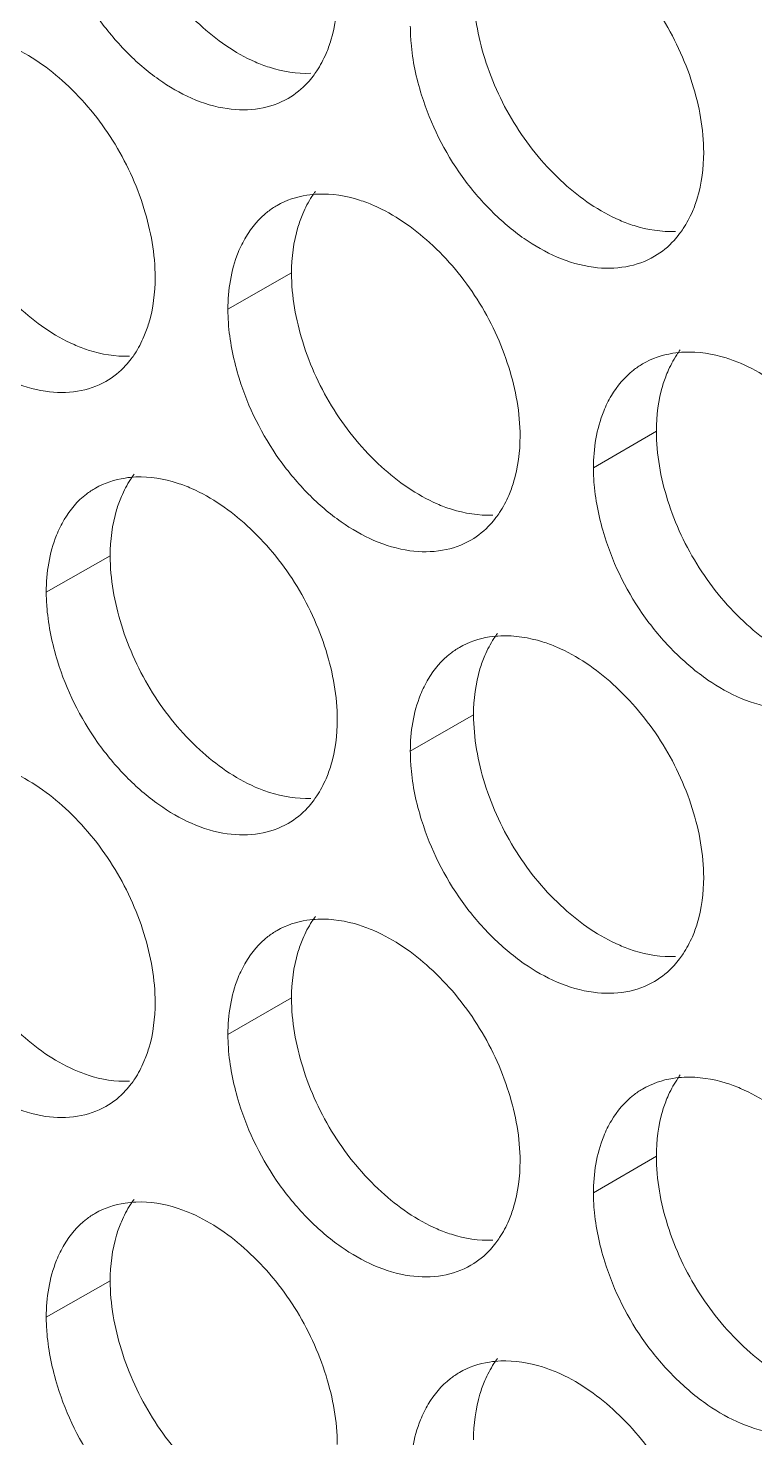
# Model space of a CAD drawing. Header units: millimetres. Extents: x 1177 to 4147, y 93 to 2194.
# Drawn here: x 2607.55 to 2615.45, y 745.3 to 760.61 of the extents above; entities that cross this region are included whole.
import ezdxf

# ---------------------------------------------------------------- set-up
doc = ezdxf.new("R2010")
doc.units = ezdxf.units.MM
doc.header["$LTSCALE"] = 0.1
doc.layers.get('0').update_dxf_attribs({"lineweight": 13})
doc.layers.add('标注', color=251, linetype='Continuous', lineweight=9)

# ---------------------------------------------------------------- blocks, each defined once
blk = doc.blocks.new('02')
for points, knots in [([(4627.348, 522.744), (4597.363, 531.299), (4553.55, 545.69), (4497.641, 568.487), (4458.71, 586.649), (4422.281, 606.068), (4388.51, 626.659), (4357.551, 648.334), (4338.416, 663.815), (4329.392, 671.722)], [0, 0, 0, 0, 0.278685, 0.411475, 0.539478, 0.662459, 0.780251, 0.892768, 1, 1, 1, 1]), ([(4626.906, 521.428), (4597.052, 529.945), (4553.424, 544.261), (4497.732, 566.923), (4458.929, 584.973), (4422.597, 604.269), (4388.892, 624.729), (4357.964, 646.263), (4338.829, 661.641), (4329.798, 669.496)], [0, 0, 0, 0, 0.278468, 0.411196, 0.539177, 0.662176, 0.780023, 0.892638, 1, 1, 1, 1]), ([(4628.518, 518.372), (4598.337, 526.935), (4554.235, 541.353), (4497.955, 564.22), (4458.766, 582.448), (4422.099, 601.945), (4388.114, 622.628), (4356.965, 644.402), (4337.717, 659.96), (4328.641, 667.907)], [0, 0, 0, 0, 0.278732, 0.411552, 0.539576, 0.662563, 0.780343, 0.892822, 1, 1, 1, 1]), ([(4328.202, 667.332), (4337.3, 659.316), (4356.601, 643.626), (4387.852, 621.677), (4421.956, 600.844), (4458.755, 581.215), (4498.091, 562.874), (4554.59, 539.876), (4598.873, 525.389), (4629.18, 516.79)], [0, 0, 0, 0, 0.107262, 0.219794, 0.337581, 0.460553, 0.588547, 0.721328, 1, 1, 1, 1])]:
    blk.add_open_spline(points, degree=3, knots=knots)
at = {"layer": '标注'}
for p, q in [((4498.293, 674.052), (4497.306, 673.487)), ((4503.958, 671.597), (4502.981, 671.028)), ((4495.478, 669.664), (4494.485, 669.101)), ((4495.478, 669.664), (4494.485, 669.101)), ((4501.12, 667.196), (4500.138, 666.629)), ((4501.12, 667.196), (4500.138, 666.629)), ((4498.293, 662.802), (4497.306, 662.237)), ((4503.958, 660.347), (4502.981, 659.778)), ((4495.478, 658.414), (4494.485, 657.851))]:
    blk.add_line(p, q, dxfattribs=at)
for points, knots in [([(4495.478, 680.914), (4495.478, 680.552), (4495.615, 679.802), (4496.091, 678.765), (4496.806, 677.894), (4497.412, 677.464), (4497.729, 677.325)], [0, 0, 0, 0, 0.244732, 0.507241, 0.765812, 1, 1, 1, 1]), ([(4504.693, 675.921), (4504.693, 676.282), (4504.554, 677.032), (4504.069, 678.067), (4503.343, 678.933), (4502.731, 679.359), (4502.412, 679.496)], [0, 0, 0, 0, 0.244084, 0.506123, 0.764903, 1, 1, 1, 1]), ([(4494.659, 679.281), (4494.798, 678.833), (4495.115, 678.189), (4495.709, 677.479), (4496.342, 676.928), (4497.071, 676.579), (4497.79, 676.575), (4498.104, 676.681), (4498.239, 676.759)], [0, 0, 0, 0, 0.287891, 0.430312, 0.565838, 0.801787, 0.904179, 1, 1, 1, 1]), ([(4501.12, 678.446), (4501.12, 678.085), (4501.257, 677.335), (4501.739, 676.299), (4502.46, 675.432), (4503.071, 675.006), (4503.389, 674.869)], [0, 0, 0, 0, 0.244389, 0.506579, 0.765197, 1, 1, 1, 1]), ([(4498.829, 677.454), (4498.858, 677.522), (4498.964, 677.816), (4499.003, 678.133), (4499.003, 678.372)], [0, 0, 0, 0, 0.23516, 1, 1, 1, 1]), ([(4500.138, 677.879), (4500.138, 677.793), (4500.154, 677.431), (4500.23, 677.073), (4500.313, 676.81)], [0, 0, 0, 0, 0.239084, 1, 1, 1, 1]), ([(4496.176, 673.982), (4496.176, 674.343), (4496.039, 675.093), (4495.56, 676.131), (4494.844, 677.002), (4494.239, 677.433), (4493.923, 677.573)], [0, 0, 0, 0, 0.244599, 0.507118, 0.765827, 1, 1, 1, 1]), ([(4498.628, 677.106), (4498.648, 677.132), (4498.725, 677.242), (4498.789, 677.361), (4498.829, 677.454)], [0, 0, 0, 0, 0.243623, 1, 1, 1, 1]), ([(4497.729, 677.325), (4497.801, 677.294), (4498.076, 677.189), (4498.375, 677.14), (4498.591, 677.149)], [0, 0, 0, 0, 0.266662, 1, 1, 1, 1]), ([(4498.239, 676.759), (4498.352, 676.824), (4498.49, 676.936), (4498.601, 677.07), (4498.628, 677.106)], [0, 0, 0, 0, 0.744037, 1, 1, 1, 1]), ([(4500.313, 676.81), (4500.453, 676.361), (4500.774, 675.717), (4501.376, 675.008), (4502.016, 674.46), (4502.755, 674.117), (4503.479, 674.119), (4503.795, 674.23), (4503.931, 674.31)], [0, 0, 0, 0, 0.287059, 0.429226, 0.56464, 0.800871, 0.903676, 1, 1, 1, 1]), ([(4492.675, 676.532), (4492.675, 676.171), (4492.811, 675.421), (4493.285, 674.382), (4493.997, 673.51), (4494.601, 673.078), (4494.917, 672.939)], [0, 0, 0, 0, 0.244904, 0.507573, 0.76612, 1, 1, 1, 1]), ([(4504.517, 675.003), (4504.546, 675.07), (4504.653, 675.365), (4504.693, 675.682), (4504.693, 675.921)], [0, 0, 0, 0, 0.235457, 1, 1, 1, 1]), ([(4498.704, 675.274), (4498.647, 675.272), (4498.427, 675.252), (4498.211, 675.181), (4498.069, 675.099)], [0, 0, 0, 0, 0.258662, 1, 1, 1, 1]), ([(4498.667, 675.317), (4498.647, 675.291), (4498.57, 675.182), (4498.507, 675.063), (4498.468, 674.97)], [0, 0, 0, 0, 0.243602, 1, 1, 1, 1]), ([(4499.57, 675.098), (4499.498, 675.13), (4499.221, 675.235), (4498.921, 675.283), (4498.704, 675.274)], [0, 0, 0, 0, 0.266742, 1, 1, 1, 1]), ([(4498.069, 675.099), (4498.02, 675.071), (4497.827, 674.942), (4497.673, 674.759), (4497.584, 674.609)], [0, 0, 0, 0, 0.244683, 1, 1, 1, 1]), ([(4498.468, 674.97), (4498.439, 674.902), (4498.333, 674.607), (4498.293, 674.291), (4498.293, 674.052)], [0, 0, 0, 0, 0.235071, 1, 1, 1, 1]), ([(4501.842, 671.518), (4501.842, 671.879), (4501.704, 672.629), (4501.221, 673.665), (4500.499, 674.532), (4499.889, 674.96), (4499.57, 675.098)], [0, 0, 0, 0, 0.244255, 0.506454, 0.76521, 1, 1, 1, 1]), ([(4504.32, 674.661), (4504.339, 674.686), (4504.415, 674.794), (4504.477, 674.911), (4504.517, 675.003)], [0, 0, 0, 0, 0.243945, 1, 1, 1, 1]), ([(4491.85, 674.902), (4491.988, 674.454), (4492.302, 673.811), (4492.894, 673.099), (4493.522, 672.547), (4494.247, 672.196), (4494.963, 672.187), (4495.276, 672.292), (4495.411, 672.369)], [0, 0, 0, 0, 0.288311, 0.430859, 0.566442, 0.80225, 0.904434, 1, 1, 1, 1]), ([(4503.389, 674.869), (4503.462, 674.837), (4503.74, 674.734), (4504.041, 674.686), (4504.258, 674.696)], [0, 0, 0, 0, 0.266325, 1, 1, 1, 1]), ([(4497.584, 674.609), (4497.538, 674.532), (4497.367, 674.182), (4497.306, 673.785), (4497.306, 673.487)], [0, 0, 0, 0, 0.231548, 1, 1, 1, 1]), ([(4503.931, 674.31), (4504.044, 674.376), (4504.182, 674.489), (4504.293, 674.625), (4504.32, 674.661)], [0, 0, 0, 0, 0.744227, 1, 1, 1, 1]), ([(4496.002, 673.065), (4496.031, 673.132), (4496.137, 673.427), (4496.176, 673.743), (4496.176, 673.982)], [0, 0, 0, 0, 0.235011, 1, 1, 1, 1]), ([(4498.293, 674.052), (4498.293, 673.69), (4498.43, 672.941), (4498.909, 671.904), (4499.627, 671.035), (4500.236, 670.607), (4500.554, 670.469)], [0, 0, 0, 0, 0.24456, 0.50691, 0.765504, 1, 1, 1, 1]), ([(4497.306, 673.487), (4497.306, 673.401), (4497.322, 673.038), (4497.398, 672.68), (4497.48, 672.417)], [0, 0, 0, 0, 0.239048, 1, 1, 1, 1]), ([(4495.803, 672.718), (4495.823, 672.744), (4495.9, 672.853), (4495.962, 672.972), (4496.002, 673.065)], [0, 0, 0, 0, 0.243534, 1, 1, 1, 1]), ([(4494.917, 672.939), (4494.988, 672.907), (4495.262, 672.801), (4495.56, 672.752), (4495.775, 672.76)], [0, 0, 0, 0, 0.266833, 1, 1, 1, 1]), ([(4504.391, 672.822), (4504.332, 672.82), (4504.107, 672.798), (4503.886, 672.723), (4503.742, 672.639)], [0, 0, 0, 0, 0.258706, 1, 1, 1, 1]), ([(4504.329, 672.858), (4504.31, 672.832), (4504.235, 672.725), (4504.173, 672.608), (4504.134, 672.516)], [0, 0, 0, 0, 0.243924, 1, 1, 1, 1]), ([(4505.264, 672.65), (4505.191, 672.681), (4504.912, 672.785), (4504.609, 672.832), (4504.391, 672.822)], [0, 0, 0, 0, 0.266406, 1, 1, 1, 1]), ([(4495.411, 672.369), (4495.525, 672.433), (4495.664, 672.547), (4495.776, 672.683), (4495.803, 672.718)], [0, 0, 0, 0, 0.743822, 1, 1, 1, 1]), ([(4503.742, 672.639), (4503.693, 672.61), (4503.502, 672.481), (4503.349, 672.298), (4503.26, 672.148)], [0, 0, 0, 0, 0.244922, 1, 1, 1, 1]), ([(4507.555, 669.081), (4507.555, 669.442), (4507.415, 670.191), (4506.928, 671.225), (4506.199, 672.09), (4505.585, 672.514), (4505.264, 672.65)], [0, 0, 0, 0, 0.243914, 0.505794, 0.764596, 1, 1, 1, 1]), ([(4497.48, 672.417), (4497.62, 671.968), (4497.939, 671.325), (4498.537, 670.615), (4499.173, 670.066), (4499.907, 669.72), (4500.629, 669.719), (4500.944, 669.827), (4501.08, 669.906)], [0, 0, 0, 0, 0.287474, 0.429768, 0.565237, 0.801327, 0.903927, 1, 1, 1, 1]), ([(4504.134, 672.516), (4504.105, 672.449), (4503.998, 672.154), (4503.958, 671.837), (4503.958, 671.597)], [0, 0, 0, 0, 0.235368, 1, 1, 1, 1]), ([(4503.26, 672.148), (4503.214, 672.071), (4503.043, 671.722), (4502.981, 671.326), (4502.981, 671.028)], [0, 0, 0, 0, 0.232026, 1, 1, 1, 1]), ([(4501.667, 670.6), (4501.696, 670.668), (4501.802, 670.962), (4501.842, 671.279), (4501.842, 671.518)], [0, 0, 0, 0, 0.235309, 1, 1, 1, 1]), ([(4503.958, 671.597), (4503.958, 671.236), (4504.096, 670.487), (4504.579, 669.452), (4505.304, 668.586), (4505.917, 668.161), (4506.237, 668.025)], [0, 0, 0, 0, 0.244219, 0.506251, 0.764892, 1, 1, 1, 1]), ([(4502.981, 671.028), (4502.981, 670.942), (4502.998, 670.58), (4503.074, 670.222), (4503.157, 669.959)], [0, 0, 0, 0, 0.239121, 1, 1, 1, 1]), ([(4495.878, 670.886), (4495.821, 670.883), (4495.604, 670.864), (4495.39, 670.794), (4495.25, 670.714)], [0, 0, 0, 0, 0.258641, 1, 1, 1, 1]), ([(4495.878, 670.886), (4495.821, 670.883), (4495.604, 670.864), (4495.39, 670.794), (4495.25, 670.714)], [0, 0, 0, 0, 0.258641, 1, 1, 1, 1]), ([(4495.849, 670.927), (4495.83, 670.901), (4495.753, 670.792), (4495.691, 670.674), (4495.652, 670.581)], [0, 0, 0, 0, 0.243518, 1, 1, 1, 1]), ([(4495.849, 670.927), (4495.83, 670.901), (4495.753, 670.792), (4495.691, 670.674), (4495.652, 670.581)], [0, 0, 0, 0, 0.243518, 1, 1, 1, 1]), ([(4496.741, 670.707), (4496.668, 670.739), (4496.393, 670.844), (4496.094, 670.894), (4495.878, 670.886)], [0, 0, 0, 0, 0.266913, 1, 1, 1, 1]), ([(4496.741, 670.707), (4496.668, 670.739), (4496.393, 670.844), (4496.094, 670.894), (4495.878, 670.886)], [0, 0, 0, 0, 0.266913, 1, 1, 1, 1]), ([(4495.25, 670.714), (4495.201, 670.686), (4495.007, 670.558), (4494.853, 670.375), (4494.763, 670.224)], [0, 0, 0, 0, 0.24456, 1, 1, 1, 1]), ([(4495.25, 670.714), (4495.201, 670.686), (4495.007, 670.558), (4494.853, 670.375), (4494.763, 670.224)], [0, 0, 0, 0, 0.24456, 1, 1, 1, 1]), ([(4495.652, 670.581), (4495.623, 670.514), (4495.517, 670.219), (4495.478, 669.903), (4495.478, 669.664)], [0, 0, 0, 0, 0.234922, 1, 1, 1, 1]), ([(4495.652, 670.581), (4495.623, 670.514), (4495.517, 670.219), (4495.478, 669.903), (4495.478, 669.664)], [0, 0, 0, 0, 0.234922, 1, 1, 1, 1]), ([(4499.003, 667.122), (4499.003, 667.483), (4498.866, 668.233), (4498.385, 669.27), (4497.666, 670.139), (4497.058, 670.568), (4496.741, 670.707)], [0, 0, 0, 0, 0.244427, 0.506785, 0.765518, 1, 1, 1, 1]), ([(4499.003, 667.122), (4499.003, 667.483), (4498.866, 668.233), (4498.385, 669.27), (4497.666, 670.139), (4497.058, 670.568), (4496.741, 670.707)], [0, 0, 0, 0, 0.244427, 0.506785, 0.765518, 1, 1, 1, 1]), ([(4501.468, 670.255), (4501.488, 670.281), (4501.564, 670.389), (4501.627, 670.508), (4501.667, 670.6)], [0, 0, 0, 0, 0.243785, 1, 1, 1, 1]), ([(4500.554, 670.469), (4500.626, 670.437), (4500.902, 670.333), (4501.202, 670.285), (4501.419, 670.294)], [0, 0, 0, 0, 0.266492, 1, 1, 1, 1]), ([(4494.763, 670.224), (4494.717, 670.147), (4494.547, 669.797), (4494.485, 669.4), (4494.485, 669.101)], [0, 0, 0, 0, 0.231308, 1, 1, 1, 1]), ([(4494.763, 670.224), (4494.717, 670.147), (4494.547, 669.797), (4494.485, 669.4), (4494.485, 669.101)], [0, 0, 0, 0, 0.231308, 1, 1, 1, 1]), ([(4501.08, 669.906), (4501.192, 669.971), (4501.33, 670.084), (4501.441, 670.219), (4501.468, 670.255)], [0, 0, 0, 0, 0.744134, 1, 1, 1, 1]), ([(4503.157, 669.959), (4503.298, 669.51), (4503.621, 668.865), (4504.227, 668.158), (4504.871, 667.611), (4505.614, 667.271), (4506.341, 667.277), (4506.658, 667.39), (4506.795, 667.47)], [0, 0, 0, 0, 0.286646, 0.428688, 0.564047, 0.800418, 0.903427, 1, 1, 1, 1]), ([(4495.478, 669.664), (4495.478, 669.302), (4495.615, 668.552), (4496.091, 667.515), (4496.806, 666.644), (4497.412, 666.214), (4497.729, 666.075)], [0, 0, 0, 0, 0.244732, 0.507241, 0.765812, 1, 1, 1, 1]), ([(4495.478, 669.664), (4495.478, 669.302), (4495.615, 668.552), (4496.091, 667.515), (4496.806, 666.644), (4497.412, 666.214), (4497.729, 666.075)], [0, 0, 0, 0, 0.244732, 0.507241, 0.765812, 1, 1, 1, 1]), ([(4494.485, 669.101), (4494.485, 669.015), (4494.502, 668.653), (4494.577, 668.294), (4494.659, 668.031)], [0, 0, 0, 0, 0.239012, 1, 1, 1, 1]), ([(4494.485, 669.101), (4494.485, 669.015), (4494.502, 668.653), (4494.577, 668.294), (4494.659, 668.031)], [0, 0, 0, 0, 0.239012, 1, 1, 1, 1]), ([(4501.541, 668.42), (4501.484, 668.418), (4501.261, 668.397), (4501.043, 668.324), (4500.9, 668.241)], [0, 0, 0, 0, 0.258684, 1, 1, 1, 1]), ([(4501.541, 668.42), (4501.484, 668.418), (4501.261, 668.397), (4501.043, 668.324), (4500.9, 668.241)], [0, 0, 0, 0, 0.258684, 1, 1, 1, 1]), ([(4501.492, 668.459), (4501.473, 668.433), (4501.397, 668.325), (4501.334, 668.207), (4501.295, 668.115)], [0, 0, 0, 0, 0.243764, 1, 1, 1, 1]), ([(4501.492, 668.459), (4501.473, 668.433), (4501.397, 668.325), (4501.334, 668.207), (4501.295, 668.115)], [0, 0, 0, 0, 0.243764, 1, 1, 1, 1]), ([(4502.412, 668.246), (4502.339, 668.277), (4502.061, 668.381), (4501.759, 668.429), (4501.541, 668.42)], [0, 0, 0, 0, 0.266573, 1, 1, 1, 1]), ([(4502.412, 668.246), (4502.339, 668.277), (4502.061, 668.381), (4501.759, 668.429), (4501.541, 668.42)], [0, 0, 0, 0, 0.266573, 1, 1, 1, 1]), ([(4500.9, 668.241), (4500.851, 668.212), (4500.659, 668.083), (4500.505, 667.9), (4500.416, 667.75)], [0, 0, 0, 0, 0.244804, 1, 1, 1, 1]), ([(4500.9, 668.241), (4500.851, 668.212), (4500.659, 668.083), (4500.505, 667.9), (4500.416, 667.75)], [0, 0, 0, 0, 0.244804, 1, 1, 1, 1]), ([(4504.693, 664.671), (4504.693, 665.032), (4504.554, 665.782), (4504.069, 666.817), (4503.343, 667.683), (4502.731, 668.109), (4502.412, 668.246)], [0, 0, 0, 0, 0.244084, 0.506123, 0.764903, 1, 1, 1, 1]), ([(4504.693, 664.671), (4504.693, 665.032), (4504.554, 665.782), (4504.069, 666.817), (4503.343, 667.683), (4502.731, 668.109), (4502.412, 668.246)], [0, 0, 0, 0, 0.244084, 0.506123, 0.764903, 1, 1, 1, 1]), ([(4494.659, 668.031), (4494.798, 667.583), (4495.115, 666.939), (4495.709, 666.229), (4496.342, 665.678), (4497.071, 665.329), (4497.79, 665.325), (4498.104, 665.431), (4498.239, 665.509)], [0, 0, 0, 0, 0.287891, 0.430312, 0.565838, 0.801787, 0.904179, 1, 1, 1, 1]), ([(4494.659, 668.031), (4494.798, 667.583), (4495.115, 666.939), (4495.709, 666.229), (4496.342, 665.678), (4497.071, 665.329), (4497.79, 665.325), (4498.104, 665.431), (4498.239, 665.509)], [0, 0, 0, 0, 0.287891, 0.430312, 0.565838, 0.801787, 0.904179, 1, 1, 1, 1]), ([(4501.295, 668.115), (4501.266, 668.047), (4501.16, 667.752), (4501.12, 667.436), (4501.12, 667.196)], [0, 0, 0, 0, 0.235219, 1, 1, 1, 1]), ([(4501.295, 668.115), (4501.266, 668.047), (4501.16, 667.752), (4501.12, 667.436), (4501.12, 667.196)], [0, 0, 0, 0, 0.235219, 1, 1, 1, 1]), ([(4500.416, 667.75), (4500.37, 667.673), (4500.199, 667.324), (4500.138, 666.927), (4500.138, 666.629)], [0, 0, 0, 0, 0.231788, 1, 1, 1, 1]), ([(4500.416, 667.75), (4500.37, 667.673), (4500.199, 667.324), (4500.138, 666.927), (4500.138, 666.629)], [0, 0, 0, 0, 0.231788, 1, 1, 1, 1]), ([(4498.829, 666.204), (4498.858, 666.272), (4498.964, 666.566), (4499.003, 666.883), (4499.003, 667.122)], [0, 0, 0, 0, 0.23516, 1, 1, 1, 1]), ([(4498.829, 666.204), (4498.858, 666.272), (4498.964, 666.566), (4499.003, 666.883), (4499.003, 667.122)], [0, 0, 0, 0, 0.23516, 1, 1, 1, 1]), ([(4501.12, 667.196), (4501.12, 666.835), (4501.257, 666.085), (4501.739, 665.049), (4502.46, 664.182), (4503.071, 663.756), (4503.389, 663.619)], [0, 0, 0, 0, 0.244389, 0.506579, 0.765197, 1, 1, 1, 1]), ([(4501.12, 667.196), (4501.12, 666.835), (4501.257, 666.085), (4501.739, 665.049), (4502.46, 664.182), (4503.071, 663.756), (4503.389, 663.619)], [0, 0, 0, 0, 0.244389, 0.506579, 0.765197, 1, 1, 1, 1]), ([(4500.138, 666.629), (4500.138, 666.543), (4500.154, 666.181), (4500.23, 665.823), (4500.313, 665.56)], [0, 0, 0, 0, 0.239084, 1, 1, 1, 1]), ([(4500.138, 666.629), (4500.138, 666.543), (4500.154, 666.181), (4500.23, 665.823), (4500.313, 665.56)], [0, 0, 0, 0, 0.239084, 1, 1, 1, 1]), ([(4496.176, 662.732), (4496.176, 663.093), (4496.039, 663.843), (4495.56, 664.881), (4494.844, 665.752), (4494.239, 666.183), (4493.923, 666.323)], [0, 0, 0, 0, 0.244599, 0.507118, 0.765827, 1, 1, 1, 1]), ([(4498.628, 665.856), (4498.648, 665.882), (4498.725, 665.992), (4498.789, 666.111), (4498.829, 666.204)], [0, 0, 0, 0, 0.243623, 1, 1, 1, 1]), ([(4498.628, 665.856), (4498.648, 665.882), (4498.725, 665.992), (4498.789, 666.111), (4498.829, 666.204)], [0, 0, 0, 0, 0.243623, 1, 1, 1, 1]), ([(4497.729, 666.075), (4497.801, 666.044), (4498.076, 665.939), (4498.375, 665.89), (4498.591, 665.899)], [0, 0, 0, 0, 0.266662, 1, 1, 1, 1]), ([(4497.729, 666.075), (4497.801, 666.044), (4498.076, 665.939), (4498.375, 665.89), (4498.591, 665.899)], [0, 0, 0, 0, 0.266662, 1, 1, 1, 1]), ([(4498.239, 665.509), (4498.352, 665.574), (4498.49, 665.686), (4498.601, 665.82), (4498.628, 665.856)], [0, 0, 0, 0, 0.744037, 1, 1, 1, 1]), ([(4498.239, 665.509), (4498.352, 665.574), (4498.49, 665.686), (4498.601, 665.82), (4498.628, 665.856)], [0, 0, 0, 0, 0.744037, 1, 1, 1, 1]), ([(4500.313, 665.56), (4500.453, 665.111), (4500.774, 664.467), (4501.376, 663.758), (4502.016, 663.21), (4502.755, 662.867), (4503.479, 662.869), (4503.795, 662.98), (4503.931, 663.06)], [0, 0, 0, 0, 0.287059, 0.429226, 0.56464, 0.800871, 0.903676, 1, 1, 1, 1]), ([(4500.313, 665.56), (4500.453, 665.111), (4500.774, 664.467), (4501.376, 663.758), (4502.016, 663.21), (4502.755, 662.867), (4503.479, 662.869), (4503.795, 662.98), (4503.931, 663.06)], [0, 0, 0, 0, 0.287059, 0.429226, 0.56464, 0.800871, 0.903676, 1, 1, 1, 1]), ([(4492.675, 665.282), (4492.675, 664.921), (4492.811, 664.171), (4493.285, 663.132), (4493.997, 662.26), (4494.601, 661.828), (4494.917, 661.689)], [0, 0, 0, 0, 0.244904, 0.507573, 0.76612, 1, 1, 1, 1]), ([(4504.517, 663.753), (4504.546, 663.82), (4504.653, 664.115), (4504.693, 664.432), (4504.693, 664.671)], [0, 0, 0, 0, 0.235457, 1, 1, 1, 1]), ([(4504.517, 663.753), (4504.546, 663.82), (4504.653, 664.115), (4504.693, 664.432), (4504.693, 664.671)], [0, 0, 0, 0, 0.235457, 1, 1, 1, 1]), ([(4498.704, 664.024), (4498.647, 664.022), (4498.427, 664.002), (4498.211, 663.931), (4498.069, 663.849)], [0, 0, 0, 0, 0.258662, 1, 1, 1, 1]), ([(4498.667, 664.067), (4498.647, 664.041), (4498.57, 663.932), (4498.507, 663.813), (4498.468, 663.72)], [0, 0, 0, 0, 0.243602, 1, 1, 1, 1]), ([(4499.57, 663.848), (4499.498, 663.88), (4499.221, 663.985), (4498.921, 664.033), (4498.704, 664.024)], [0, 0, 0, 0, 0.266742, 1, 1, 1, 1]), ([(4498.069, 663.849), (4498.02, 663.821), (4497.827, 663.692), (4497.673, 663.509), (4497.584, 663.359)], [0, 0, 0, 0, 0.244683, 1, 1, 1, 1]), ([(4501.842, 660.268), (4501.842, 660.629), (4501.704, 661.379), (4501.221, 662.415), (4500.499, 663.282), (4499.889, 663.71), (4499.57, 663.848)], [0, 0, 0, 0, 0.244255, 0.506454, 0.76521, 1, 1, 1, 1]), ([(4491.85, 663.652), (4491.988, 663.204), (4492.302, 662.561), (4492.894, 661.849), (4493.522, 661.297), (4494.247, 660.946), (4494.963, 660.937), (4495.276, 661.042), (4495.411, 661.119)], [0, 0, 0, 0, 0.288311, 0.430859, 0.566442, 0.80225, 0.904434, 1, 1, 1, 1]), ([(4498.468, 663.72), (4498.439, 663.652), (4498.333, 663.357), (4498.293, 663.041), (4498.293, 662.802)], [0, 0, 0, 0, 0.235071, 1, 1, 1, 1]), ([(4503.389, 663.619), (4503.462, 663.587), (4503.74, 663.484), (4504.041, 663.436), (4504.258, 663.446)], [0, 0, 0, 0, 0.266325, 1, 1, 1, 1]), ([(4503.389, 663.619), (4503.462, 663.587), (4503.74, 663.484), (4504.041, 663.436), (4504.258, 663.446)], [0, 0, 0, 0, 0.266325, 1, 1, 1, 1]), ([(4504.32, 663.411), (4504.339, 663.436), (4504.415, 663.544), (4504.477, 663.661), (4504.517, 663.753)], [0, 0, 0, 0, 0.243945, 1, 1, 1, 1]), ([(4504.32, 663.411), (4504.339, 663.436), (4504.415, 663.544), (4504.477, 663.661), (4504.517, 663.753)], [0, 0, 0, 0, 0.243945, 1, 1, 1, 1]), ([(4497.584, 663.359), (4497.538, 663.282), (4497.367, 662.932), (4497.306, 662.535), (4497.306, 662.237)], [0, 0, 0, 0, 0.231548, 1, 1, 1, 1]), ([(4503.931, 663.06), (4504.044, 663.126), (4504.182, 663.239), (4504.293, 663.375), (4504.32, 663.411)], [0, 0, 0, 0, 0.744227, 1, 1, 1, 1]), ([(4503.931, 663.06), (4504.044, 663.126), (4504.182, 663.239), (4504.293, 663.375), (4504.32, 663.411)], [0, 0, 0, 0, 0.744227, 1, 1, 1, 1]), ([(4496.002, 661.815), (4496.031, 661.882), (4496.137, 662.177), (4496.176, 662.493), (4496.176, 662.732)], [0, 0, 0, 0, 0.235011, 1, 1, 1, 1]), ([(4498.293, 662.802), (4498.293, 662.44), (4498.43, 661.691), (4498.909, 660.654), (4499.627, 659.785), (4500.236, 659.357), (4500.554, 659.219)], [0, 0, 0, 0, 0.24456, 0.50691, 0.765504, 1, 1, 1, 1]), ([(4497.306, 662.237), (4497.306, 662.151), (4497.322, 661.788), (4497.398, 661.43), (4497.48, 661.167)], [0, 0, 0, 0, 0.239048, 1, 1, 1, 1]), ([(4495.803, 661.468), (4495.823, 661.494), (4495.9, 661.603), (4495.962, 661.722), (4496.002, 661.815)], [0, 0, 0, 0, 0.243534, 1, 1, 1, 1]), ([(4494.917, 661.689), (4494.988, 661.657), (4495.262, 661.551), (4495.56, 661.502), (4495.775, 661.51)], [0, 0, 0, 0, 0.266833, 1, 1, 1, 1]), ([(4504.329, 661.608), (4504.31, 661.582), (4504.235, 661.475), (4504.173, 661.358), (4504.134, 661.266)], [0, 0, 0, 0, 0.243924, 1, 1, 1, 1]), ([(4495.411, 661.119), (4495.525, 661.183), (4495.664, 661.297), (4495.776, 661.433), (4495.803, 661.468)], [0, 0, 0, 0, 0.743822, 1, 1, 1, 1]), ([(4503.742, 661.389), (4503.693, 661.36), (4503.502, 661.231), (4503.349, 661.048), (4503.26, 660.898)], [0, 0, 0, 0, 0.244922, 1, 1, 1, 1]), ([(4504.391, 661.572), (4504.332, 661.57), (4504.107, 661.548), (4503.886, 661.473), (4503.742, 661.389)], [0, 0, 0, 0, 0.258706, 1, 1, 1, 1]), ([(4505.264, 661.4), (4505.191, 661.431), (4504.912, 661.535), (4504.609, 661.582), (4504.391, 661.572)], [0, 0, 0, 0, 0.266406, 1, 1, 1, 1]), ([(4507.555, 657.831), (4507.555, 658.192), (4507.415, 658.941), (4506.928, 659.975), (4506.199, 660.84), (4505.585, 661.264), (4505.264, 661.4)], [0, 0, 0, 0, 0.243914, 0.505794, 0.764596, 1, 1, 1, 1]), ([(4497.48, 661.167), (4497.62, 660.718), (4497.939, 660.075), (4498.537, 659.365), (4499.173, 658.816), (4499.907, 658.47), (4500.629, 658.469), (4500.944, 658.577), (4501.08, 658.656)], [0, 0, 0, 0, 0.287474, 0.429768, 0.565237, 0.801327, 0.903927, 1, 1, 1, 1]), ([(4504.134, 661.266), (4504.105, 661.199), (4503.998, 660.904), (4503.958, 660.587), (4503.958, 660.347)], [0, 0, 0, 0, 0.235368, 1, 1, 1, 1]), ([(4503.26, 660.898), (4503.214, 660.821), (4503.043, 660.472), (4502.981, 660.076), (4502.981, 659.778)], [0, 0, 0, 0, 0.232026, 1, 1, 1, 1]), ([(4503.958, 660.347), (4503.958, 659.986), (4504.096, 659.237), (4504.579, 658.202), (4505.304, 657.336), (4505.917, 656.911), (4506.237, 656.775)], [0, 0, 0, 0, 0.244219, 0.506251, 0.764892, 1, 1, 1, 1]), ([(4501.667, 659.35), (4501.696, 659.418), (4501.802, 659.712), (4501.842, 660.029), (4501.842, 660.268)], [0, 0, 0, 0, 0.235309, 1, 1, 1, 1]), ([(4495.878, 659.636), (4495.821, 659.633), (4495.604, 659.614), (4495.39, 659.544), (4495.25, 659.464)], [0, 0, 0, 0, 0.258641, 1, 1, 1, 1]), ([(4495.849, 659.677), (4495.83, 659.651), (4495.753, 659.542), (4495.691, 659.424), (4495.652, 659.331)], [0, 0, 0, 0, 0.243518, 1, 1, 1, 1]), ([(4496.741, 659.457), (4496.668, 659.489), (4496.393, 659.594), (4496.094, 659.644), (4495.878, 659.636)], [0, 0, 0, 0, 0.266913, 1, 1, 1, 1]), ([(4502.981, 659.778), (4502.981, 659.692), (4502.998, 659.33), (4503.074, 658.972), (4503.157, 658.709)], [0, 0, 0, 0, 0.239121, 1, 1, 1, 1]), ([(4495.25, 659.464), (4495.201, 659.436), (4495.007, 659.308), (4494.853, 659.125), (4494.763, 658.974)], [0, 0, 0, 0, 0.24456, 1, 1, 1, 1]), ([(4499.003, 655.872), (4499.003, 656.233), (4498.866, 656.983), (4498.385, 658.02), (4497.666, 658.889), (4497.058, 659.318), (4496.741, 659.457)], [0, 0, 0, 0, 0.244427, 0.506785, 0.765518, 1, 1, 1, 1]), ([(4495.652, 659.331), (4495.623, 659.264), (4495.517, 658.969), (4495.478, 658.653), (4495.478, 658.414)], [0, 0, 0, 0, 0.234922, 1, 1, 1, 1]), ([(4500.554, 659.219), (4500.626, 659.187), (4500.902, 659.083), (4501.202, 659.035), (4501.419, 659.044)], [0, 0, 0, 0, 0.266492, 1, 1, 1, 1]), ([(4501.468, 659.005), (4501.488, 659.031), (4501.564, 659.139), (4501.627, 659.258), (4501.667, 659.35)], [0, 0, 0, 0, 0.243785, 1, 1, 1, 1]), ([(4494.763, 658.974), (4494.717, 658.897), (4494.547, 658.547), (4494.485, 658.15), (4494.485, 657.851)], [0, 0, 0, 0, 0.231308, 1, 1, 1, 1]), ([(4501.08, 658.656), (4501.192, 658.721), (4501.33, 658.834), (4501.441, 658.969), (4501.468, 659.005)], [0, 0, 0, 0, 0.744134, 1, 1, 1, 1]), ([(4503.157, 658.709), (4503.298, 658.26), (4503.621, 657.615), (4504.227, 656.908), (4504.871, 656.361), (4505.614, 656.021), (4506.341, 656.027), (4506.658, 656.14), (4506.795, 656.22)], [0, 0, 0, 0, 0.286646, 0.428688, 0.564047, 0.800418, 0.903427, 1, 1, 1, 1]), ([(4495.478, 658.414), (4495.478, 658.052), (4495.615, 657.302), (4496.091, 656.265), (4496.806, 655.394), (4497.412, 654.964), (4497.729, 654.825)], [0, 0, 0, 0, 0.244732, 0.507241, 0.765812, 1, 1, 1, 1]), ([(4494.485, 657.851), (4494.485, 657.765), (4494.502, 657.403), (4494.577, 657.044), (4494.659, 656.781)], [0, 0, 0, 0, 0.239012, 1, 1, 1, 1]), ([(4501.541, 657.17), (4501.484, 657.168), (4501.261, 657.147), (4501.043, 657.074), (4500.9, 656.991)], [0, 0, 0, 0, 0.258684, 1, 1, 1, 1]), ([(4501.492, 657.209), (4501.473, 657.183), (4501.397, 657.075), (4501.334, 656.957), (4501.295, 656.865)], [0, 0, 0, 0, 0.243764, 1, 1, 1, 1]), ([(4502.412, 656.996), (4502.339, 657.027), (4502.061, 657.131), (4501.759, 657.179), (4501.541, 657.17)], [0, 0, 0, 0, 0.266573, 1, 1, 1, 1]), ([(4500.9, 656.991), (4500.851, 656.962), (4500.659, 656.833), (4500.505, 656.65), (4500.416, 656.5)], [0, 0, 0, 0, 0.244804, 1, 1, 1, 1]), ([(4501.295, 656.865), (4501.266, 656.797), (4501.16, 656.502), (4501.12, 656.186), (4501.12, 655.946)], [0, 0, 0, 0, 0.235219, 1, 1, 1, 1]), ([(4504.693, 653.421), (4504.693, 653.782), (4504.554, 654.532), (4504.069, 655.567), (4503.343, 656.433), (4502.731, 656.859), (4502.412, 656.996)], [0, 0, 0, 0, 0.244084, 0.506123, 0.764903, 1, 1, 1, 1]), ([(4494.659, 656.781), (4494.798, 656.333), (4495.115, 655.689), (4495.709, 654.979), (4496.342, 654.428), (4497.071, 654.079), (4497.79, 654.075), (4498.104, 654.181), (4498.239, 654.259)], [0, 0, 0, 0, 0.287891, 0.430312, 0.565838, 0.801787, 0.904179, 1, 1, 1, 1]), ([(4500.416, 656.5), (4500.37, 656.423), (4500.199, 656.074), (4500.138, 655.677), (4500.138, 655.379)], [0, 0, 0, 0, 0.231788, 1, 1, 1, 1])]:
    blk.add_open_spline(points, degree=3, knots=knots, dxfattribs=at)

msp = doc.modelspace()

# ---------------------------------------------------------------- block references
at = {"xscale": 0.7, "yscale": 0.7, "zscale": 0.7}
msp.add_blockref('02', (-538.391, 286.112), dxfattribs=at)

doc.saveas('drawing.dxf')
